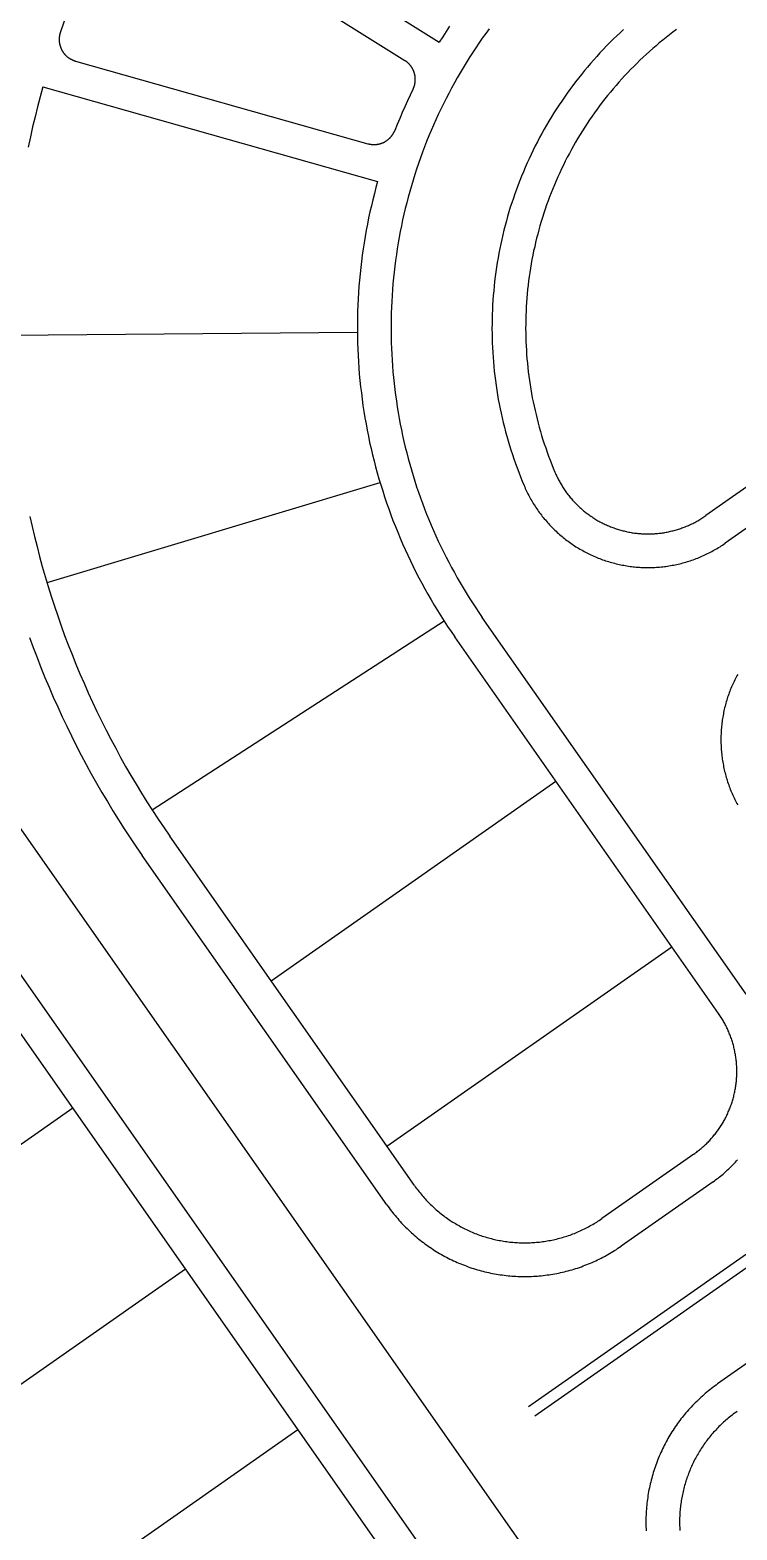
# Model space of a CAD drawing. Header units: metres. Extents: x 680594 to 684853, y 828874 to 830078.
# Drawn here: x 680827 to 680890, y 829444.3 to 829578 of the extents above; entities that cross this region are included whole.
import ezdxf

# ---------------------------------------------------------------- set-up
doc = ezdxf.new("R2010")
doc.units = ezdxf.units.M
doc.layers.add('PLOT_LINES', color=7, linetype='Continuous')

msp = doc.modelspace()

# ---------------------------------------------------------------- linework, layer by layer
at = {"layer": 'PLOT_LINES'}
for points in [[(681126.45, 829078), (680658.63, 829746.12)], [(680837.19, 829593.37), (680863.48, 829576.94)], [(680834.61, 829588.93), (680834.17, 829588.11), (680833.75, 829587.28), (680833.33, 829586.45), (680832.92, 829585.61), (680832.52, 829584.76), (680832.14, 829583.91), (680831.76, 829583.06), (680831.39, 829582.2), (680831.03, 829581.34), (680830.69, 829580.48), (680830.35, 829579.61), (680830.02, 829578.73), (680829.7, 829577.86)], [(680837.43, 829589.68), (680860.4, 829575.32)], [(680959.1, 829585.07), (680887.24, 829534.75)], [(680960.82, 829582.61), (680888.96, 829532.29)], [(680867.92, 829578.15), (680867.62, 829577.73), (680867.31, 829577.3), (680867.01, 829576.87), (680866.72, 829576.44), (680866.43, 829576), (680866.15, 829575.56), (680865.87, 829575.11), (680865.6, 829574.67), (680865.34, 829574.22), (680865.07, 829573.76), (680864.82, 829573.31), (680864.57, 829572.85), (680864.32, 829572.38), (680864.08, 829571.92), (680863.84, 829571.45), (680863.61, 829570.98), (680863.39, 829570.51), (680863.17, 829570.03), (680862.96, 829569.55), (680862.75, 829569.07), (680862.55, 829568.59), (680862.35, 829568.1), (680862.16, 829567.62), (680861.98, 829567.13), (680861.8, 829566.63), (680861.63, 829566.14), (680861.46, 829565.64), (680861.3, 829565.15), (680861.14, 829564.65), (680860.99, 829564.14), (680860.85, 829563.64), (680860.71, 829563.14), (680860.58, 829562.63), (680860.45, 829562.12), (680860.33, 829561.61), (680860.21, 829561.1), (680860.1, 829560.59), (680860, 829560.08), (680859.9, 829559.56), (680859.81, 829559.05), (680859.73, 829558.53), (680859.65, 829558.01), (680859.58, 829557.49), (680859.51, 829556.97), (680859.45, 829556.45), (680859.39, 829555.93), (680859.35, 829555.41), (680859.3, 829554.89), (680859.27, 829554.37), (680859.24, 829553.84), (680859.21, 829553.32), (680859.19, 829552.8), (680859.18, 829552.27), (680859.18, 829551.75), (680859.18, 829551.23), (680859.18, 829550.7), (680859.19, 829550.18), (680859.21, 829549.66), (680859.24, 829549.13), (680859.27, 829548.61), (680859.3, 829548.09), (680859.35, 829547.57), (680859.39, 829547.05), (680859.45, 829546.52), (680859.51, 829546), (680859.58, 829545.49), (680859.65, 829544.97), (680859.73, 829544.45), (680859.81, 829543.93), (680859.9, 829543.42), (680860, 829542.9), (680860.1, 829542.39), (680860.21, 829541.88), (680860.33, 829541.37), (680860.45, 829540.86), (680860.58, 829540.35), (680860.71, 829539.84), (680860.85, 829539.34), (680860.99, 829538.83), (680861.14, 829538.33), (680861.3, 829537.83), (680861.46, 829537.33), (680861.63, 829536.84), (680861.8, 829536.34), (680861.98, 829535.85), (680862.16, 829535.36), (680862.35, 829534.87), (680862.55, 829534.39), (680862.75, 829533.91), (680862.96, 829533.43), (680863.17, 829532.95), (680863.39, 829532.47), (680863.61, 829532), (680863.84, 829531.53), (680864.08, 829531.06), (680864.32, 829530.59), (680864.57, 829530.13), (680864.82, 829529.67), (680865.07, 829529.22), (680865.34, 829528.76), (680865.6, 829528.31), (680865.87, 829527.87), (680866.15, 829527.42), (680866.43, 829526.98), (680866.72, 829526.54), (680867.01, 829526.11), (680867.31, 829525.68)], [(680864.4, 829578.36), (680864.09, 829577.89), (680863.78, 829577.41), (680863.48, 829576.94)], [(680879.9, 829578.08), (680879.59, 829577.79), (680879.29, 829577.5), (680878.98, 829577.21), (680878.68, 829576.91), (680878.39, 829576.61), (680878.09, 829576.3), (680877.8, 829576), (680877.52, 829575.68), (680877.24, 829575.37), (680876.96, 829575.05), (680876.68, 829574.73), (680876.41, 829574.41), (680876.14, 829574.08), (680875.88, 829573.75), (680875.62, 829573.42), (680875.37, 829573.08), (680875.12, 829572.74), (680874.87, 829572.4), (680874.63, 829572.05), (680874.39, 829571.7), (680874.15, 829571.35), (680873.92, 829571), (680873.69, 829570.64), (680873.47, 829570.28), (680873.25, 829569.92), (680873.04, 829569.56), (680872.83, 829569.19), (680872.62, 829568.82), (680872.42, 829568.45), (680872.22, 829568.08), (680872.03, 829567.7), (680871.84, 829567.32), (680871.66, 829566.94), (680871.48, 829566.56), (680871.31, 829566.18), (680871.14, 829565.79), (680870.97, 829565.4), (680870.81, 829565.01), (680870.65, 829564.62), (680870.5, 829564.22), (680870.36, 829563.83), (680870.21, 829563.43), (680870.08, 829563.03), (680869.94, 829562.63), (680869.81, 829562.23), (680869.69, 829561.82), (680869.57, 829561.42), (680869.46, 829561.01), (680869.35, 829560.6), (680869.24, 829560.2), (680869.14, 829559.79), (680869.05, 829559.37), (680868.96, 829558.96), (680868.87, 829558.55), (680868.79, 829558.13), (680868.72, 829557.72), (680868.65, 829557.3), (680868.58, 829556.88), (680868.52, 829556.47), (680868.46, 829556.05), (680868.41, 829555.63), (680868.37, 829555.21), (680868.33, 829554.79), (680868.29, 829554.37), (680868.26, 829553.95), (680868.23, 829553.52), (680868.21, 829553.1), (680868.19, 829552.68), (680868.18, 829552.26), (680868.18, 829551.84), (680868.17, 829551.41), (680868.18, 829550.99), (680868.19, 829550.57), (680868.2, 829550.15), (680868.22, 829549.72), (680868.24, 829549.3), (680868.27, 829548.88), (680868.3, 829548.46), (680868.34, 829548.04), (680868.38, 829547.62), (680868.43, 829547.2), (680868.48, 829546.78), (680868.54, 829546.36), (680868.6, 829545.94), (680868.67, 829545.53), (680868.74, 829545.11), (680868.82, 829544.7), (680868.9, 829544.28), (680868.99, 829543.87), (680869.08, 829543.46), (680869.18, 829543.05), (680869.28, 829542.64), (680869.39, 829542.23), (680869.5, 829541.82), (680869.61, 829541.41), (680869.73, 829541.01), (680869.86, 829540.61), (680869.99, 829540.2), (680870.12, 829539.8), (680870.26, 829539.4), (680870.41, 829539.01), (680870.56, 829538.61), (680870.71, 829538.22), (680870.87, 829537.83), (680871.03, 829537.44)], [(680884.62, 829578.07), (680884.31, 829577.84), (680884, 829577.6), (680883.69, 829577.36), (680883.39, 829577.12), (680883.09, 829576.88), (680882.8, 829576.63), (680882.5, 829576.38), (680882.21, 829576.12), (680881.93, 829575.86), (680881.64, 829575.6), (680881.36, 829575.33), (680881.08, 829575.06), (680880.81, 829574.79), (680880.53, 829574.51), (680880.27, 829574.24), (680880, 829573.95), (680879.74, 829573.67), (680879.48, 829573.38), (680879.23, 829573.09), (680878.97, 829572.79), (680878.73, 829572.5), (680878.48, 829572.2), (680878.24, 829571.89), (680878, 829571.59), (680877.77, 829571.28), (680877.54, 829570.97), (680877.31, 829570.66), (680877.09, 829570.34), (680876.87, 829570.02), (680876.65, 829569.7), (680876.44, 829569.37), (680876.23, 829569.05), (680876.03, 829568.72), (680875.83, 829568.39), (680875.63, 829568.05), (680875.44, 829567.72), (680875.25, 829567.38), (680875.07, 829567.04), (680874.89, 829566.7), (680874.71, 829566.35), (680874.54, 829566), (680874.37, 829565.66), (680874.21, 829565.31), (680874.05, 829564.95), (680873.89, 829564.6), (680873.74, 829564.24), (680873.59, 829563.88), (680873.45, 829563.52), (680873.31, 829563.16), (680873.17, 829562.8), (680873.04, 829562.44), (680872.92, 829562.07), (680872.79, 829561.7), (680872.68, 829561.33), (680872.56, 829560.96), (680872.45, 829560.59), (680872.35, 829560.22), (680872.25, 829559.85), (680872.15, 829559.47), (680872.06, 829559.09), (680871.98, 829558.72), (680871.89, 829558.34), (680871.82, 829557.96), (680871.74, 829557.58), (680871.67, 829557.2), (680871.61, 829556.82), (680871.55, 829556.43), (680871.49, 829556.05), (680871.44, 829555.67), (680871.39, 829555.28), (680871.35, 829554.9), (680871.31, 829554.51), (680871.28, 829554.13), (680871.25, 829553.74), (680871.23, 829553.35), (680871.21, 829552.97), (680871.19, 829552.58), (680871.18, 829552.19), (680871.18, 829551.81), (680871.17, 829551.42), (680871.18, 829551.03), (680871.19, 829550.65), (680871.2, 829550.26), (680871.21, 829549.87), (680871.24, 829549.49), (680871.26, 829549.1), (680871.29, 829548.71), (680871.33, 829548.33), (680871.37, 829547.94), (680871.41, 829547.56), (680871.46, 829547.17), (680871.51, 829546.79), (680871.57, 829546.41), (680871.63, 829546.02), (680871.7, 829545.64), (680871.77, 829545.26), (680871.84, 829544.88), (680871.92, 829544.5), (680872.01, 829544.13), (680872.1, 829543.75), (680872.19, 829543.37), (680872.29, 829543), (680872.39, 829542.63), (680872.49, 829542.25), (680872.6, 829541.88), (680872.72, 829541.51), (680872.84, 829541.14), (680872.96, 829540.78), (680873.09, 829540.41), (680873.22, 829540.05), (680873.36, 829539.69), (680873.5, 829539.32), (680873.64, 829538.97), (680873.79, 829538.61)], [(680829.7, 829577.86), (680829.7, 829577.83), (680829.69, 829577.81), (680829.68, 829577.79), (680829.68, 829577.77), (680829.67, 829577.74), (680829.66, 829577.72), (680829.66, 829577.7), (680829.65, 829577.68), (680829.64, 829577.65), (680829.64, 829577.63), (680829.63, 829577.61), (680829.63, 829577.59), (680829.63, 829577.56), (680829.62, 829577.54), (680829.62, 829577.52), (680829.61, 829577.49), (680829.61, 829577.47), (680829.61, 829577.45), (680829.6, 829577.42), (680829.6, 829577.4), (680829.6, 829577.38), (680829.6, 829577.35), (680829.6, 829577.33), (680829.59, 829577.31), (680829.59, 829577.28), (680829.59, 829577.26), (680829.59, 829577.24), (680829.59, 829577.21), (680829.59, 829577.19), (680829.59, 829577.17), (680829.59, 829577.14), (680829.59, 829577.12), (680829.59, 829577.1), (680829.59, 829577.07), (680829.59, 829577.05), (680829.6, 829577.03), (680829.6, 829577), (680829.6, 829576.98), (680829.6, 829576.96), (680829.61, 829576.93), (680829.61, 829576.91), (680829.61, 829576.89), (680829.62, 829576.87), (680829.62, 829576.84), (680829.62, 829576.82), (680829.63, 829576.8), (680829.63, 829576.77), (680829.64, 829576.75), (680829.64, 829576.73), (680829.65, 829576.71), (680829.65, 829576.68), (680829.66, 829576.66), (680829.67, 829576.64), (680829.67, 829576.62), (680829.68, 829576.59), (680829.69, 829576.57), (680829.7, 829576.55), (680829.7, 829576.53), (680829.71, 829576.5), (680829.72, 829576.48), (680829.73, 829576.46), (680829.74, 829576.44), (680829.74, 829576.42), (680829.75, 829576.4), (680829.76, 829576.37), (680829.77, 829576.35), (680829.78, 829576.33), (680829.79, 829576.31), (680829.8, 829576.29), (680829.81, 829576.27), (680829.82, 829576.25), (680829.84, 829576.23), (680829.85, 829576.21), (680829.86, 829576.19), (680829.87, 829576.17), (680829.88, 829576.15), (680829.89, 829576.13), (680829.91, 829576.11), (680829.92, 829576.09), (680829.93, 829576.07), (680829.95, 829576.05), (680829.96, 829576.03), (680829.97, 829576.01), (680829.99, 829575.99), (680830, 829575.97), (680830.02, 829575.95), (680830.03, 829575.94), (680830.04, 829575.92), (680830.06, 829575.9), (680830.07, 829575.88), (680830.09, 829575.87), (680830.11, 829575.85), (680830.12, 829575.83), (680830.14, 829575.81), (680830.15, 829575.8), (680830.17, 829575.78), (680830.19, 829575.76), (680830.2, 829575.75), (680830.22, 829575.73), (680830.24, 829575.72), (680830.25, 829575.7), (680830.27, 829575.68), (680830.29, 829575.67), (680830.31, 829575.65), (680830.33, 829575.64), (680830.34, 829575.62), (680830.36, 829575.61), (680830.38, 829575.6), (680830.4, 829575.58), (680830.42, 829575.57), (680830.44, 829575.55), (680830.46, 829575.54), (680830.48, 829575.53), (680830.5, 829575.51), (680830.52, 829575.5), (680830.53, 829575.49), (680830.55, 829575.48), (680830.57, 829575.47), (680830.59, 829575.45), (680830.62, 829575.44), (680830.64, 829575.43), (680830.66, 829575.42), (680830.68, 829575.41), (680830.7, 829575.4), (680830.72, 829575.39), (680830.74, 829575.38), (680830.76, 829575.37), (680830.78, 829575.36), (680830.8, 829575.35), (680830.83, 829575.34), (680830.85, 829575.33), (680830.87, 829575.32), (680830.89, 829575.31), (680830.91, 829575.31), (680830.93, 829575.3), (680830.96, 829575.29), (680830.98, 829575.28), (680831, 829575.28), (680831.02, 829575.27), (680831.05, 829575.26)], [(680861.13, 829572.74), (680861.14, 829572.76), (680861.15, 829572.78), (680861.16, 829572.8), (680861.17, 829572.82), (680861.18, 829572.84), (680861.19, 829572.87), (680861.2, 829572.89), (680861.21, 829572.91), (680861.22, 829572.93), (680861.23, 829572.95), (680861.23, 829572.98), (680861.24, 829573), (680861.25, 829573.02), (680861.25, 829573.04), (680861.26, 829573.06), (680861.27, 829573.09), (680861.27, 829573.11), (680861.28, 829573.13), (680861.29, 829573.15), (680861.29, 829573.18), (680861.3, 829573.2), (680861.3, 829573.22), (680861.31, 829573.25), (680861.31, 829573.27), (680861.31, 829573.29), (680861.32, 829573.31), (680861.32, 829573.34), (680861.32, 829573.36), (680861.33, 829573.38), (680861.33, 829573.41), (680861.33, 829573.43), (680861.33, 829573.45), (680861.34, 829573.48), (680861.34, 829573.5), (680861.34, 829573.52), (680861.34, 829573.55), (680861.34, 829573.57), (680861.34, 829573.59), (680861.34, 829573.62), (680861.34, 829573.64), (680861.34, 829573.66), (680861.34, 829573.69), (680861.34, 829573.71), (680861.34, 829573.73), (680861.34, 829573.76), (680861.33, 829573.78), (680861.33, 829573.8), (680861.33, 829573.83), (680861.33, 829573.85), (680861.33, 829573.87), (680861.32, 829573.9), (680861.32, 829573.92), (680861.32, 829573.94), (680861.31, 829573.97), (680861.31, 829573.99), (680861.3, 829574.01), (680861.3, 829574.03), (680861.29, 829574.06), (680861.29, 829574.08), (680861.28, 829574.1), (680861.28, 829574.13), (680861.27, 829574.15), (680861.26, 829574.17), (680861.26, 829574.19), (680861.25, 829574.21), (680861.24, 829574.24), (680861.24, 829574.26), (680861.23, 829574.28), (680861.22, 829574.3), (680861.21, 829574.33), (680861.21, 829574.35), (680861.2, 829574.37), (680861.19, 829574.39), (680861.18, 829574.41), (680861.17, 829574.43), (680861.16, 829574.45), (680861.15, 829574.48), (680861.14, 829574.5), (680861.13, 829574.52), (680861.12, 829574.54), (680861.11, 829574.56), (680861.1, 829574.58), (680861.09, 829574.6), (680861.07, 829574.62), (680861.06, 829574.64), (680861.05, 829574.66), (680861.04, 829574.68), (680861.03, 829574.7), (680861.01, 829574.72), (680861, 829574.74), (680860.99, 829574.76), (680860.97, 829574.78), (680860.96, 829574.8), (680860.95, 829574.82), (680860.93, 829574.83), (680860.92, 829574.85), (680860.9, 829574.87), (680860.89, 829574.89), (680860.87, 829574.91), (680860.86, 829574.93), (680860.84, 829574.94), (680860.83, 829574.96), (680860.81, 829574.98), (680860.8, 829574.99), (680860.78, 829575.01), (680860.76, 829575.03), (680860.75, 829575.04), (680860.73, 829575.06), (680860.71, 829575.08), (680860.7, 829575.09), (680860.68, 829575.11), (680860.66, 829575.12), (680860.65, 829575.14), (680860.63, 829575.16), (680860.61, 829575.17), (680860.59, 829575.18), (680860.57, 829575.2), (680860.55, 829575.21), (680860.54, 829575.23), (680860.52, 829575.24), (680860.5, 829575.25), (680860.48, 829575.27), (680860.46, 829575.28), (680860.44, 829575.29), (680860.42, 829575.31), (680860.4, 829575.32)], [(680831.05, 829575.26), (680857.11, 829567.9)], [(680828.15, 829572.96), (680827.9, 829572.08), (680827.67, 829571.19), (680827.45, 829570.29), (680827.23, 829569.4), (680827.03, 829568.5), (680826.83, 829567.6)], [(680828.15, 829572.96), (680857.98, 829564.54)], [(680861.13, 829572.74), (680860.89, 829572.23), (680860.64, 829571.71), (680860.4, 829571.19), (680860.17, 829570.67), (680859.95, 829570.15), (680859.73, 829569.62), (680859.52, 829569.09)], [(681039.38, 829572.92), (680871.42, 829455.31)], [(681039.96, 829572.1), (680871.99, 829454.49)], [(680857.11, 829567.9), (680857.14, 829567.89), (680857.16, 829567.89), (680857.18, 829567.88), (680857.2, 829567.88), (680857.23, 829567.87), (680857.25, 829567.87), (680857.27, 829567.86), (680857.3, 829567.86), (680857.32, 829567.85), (680857.34, 829567.85), (680857.37, 829567.85), (680857.39, 829567.84), (680857.41, 829567.84), (680857.43, 829567.84), (680857.46, 829567.83), (680857.48, 829567.83), (680857.5, 829567.83), (680857.53, 829567.83), (680857.55, 829567.83), (680857.57, 829567.83), (680857.6, 829567.83), (680857.62, 829567.82), (680857.64, 829567.82), (680857.67, 829567.82), (680857.69, 829567.82), (680857.71, 829567.83), (680857.74, 829567.83), (680857.76, 829567.83), (680857.78, 829567.83), (680857.81, 829567.83), (680857.83, 829567.83), (680857.85, 829567.83), (680857.88, 829567.84), (680857.9, 829567.84), (680857.92, 829567.84), (680857.95, 829567.85), (680857.97, 829567.85), (680857.99, 829567.85), (680858.02, 829567.86), (680858.04, 829567.86), (680858.06, 829567.87), (680858.08, 829567.87), (680858.11, 829567.88), (680858.13, 829567.88), (680858.15, 829567.89), (680858.18, 829567.89), (680858.2, 829567.9), (680858.22, 829567.91), (680858.24, 829567.91), (680858.26, 829567.92), (680858.29, 829567.93), (680858.31, 829567.93), (680858.33, 829567.94), (680858.35, 829567.95), (680858.37, 829567.96), (680858.4, 829567.97), (680858.42, 829567.97), (680858.44, 829567.98), (680858.46, 829567.99), (680858.48, 829568), (680858.5, 829568.01), (680858.52, 829568.02), (680858.55, 829568.03), (680858.57, 829568.04), (680858.59, 829568.05), (680858.61, 829568.06), (680858.63, 829568.08), (680858.65, 829568.09), (680858.67, 829568.1), (680858.69, 829568.11), (680858.71, 829568.12), (680858.73, 829568.14), (680858.75, 829568.15), (680858.77, 829568.16), (680858.79, 829568.17), (680858.81, 829568.19), (680858.83, 829568.2), (680858.84, 829568.21), (680858.86, 829568.23), (680858.88, 829568.24), (680858.9, 829568.26), (680858.92, 829568.27), (680858.94, 829568.29), (680858.95, 829568.3), (680858.97, 829568.32), (680858.99, 829568.33), (680859.01, 829568.35), (680859.02, 829568.36), (680859.04, 829568.38), (680859.06, 829568.4), (680859.07, 829568.41), (680859.09, 829568.43), (680859.11, 829568.45), (680859.12, 829568.46), (680859.14, 829568.48), (680859.15, 829568.5), (680859.17, 829568.52), (680859.18, 829568.53), (680859.2, 829568.55), (680859.21, 829568.57), (680859.23, 829568.59), (680859.24, 829568.61), (680859.26, 829568.62), (680859.27, 829568.64), (680859.29, 829568.66), (680859.3, 829568.68), (680859.31, 829568.7), (680859.32, 829568.72), (680859.34, 829568.74), (680859.35, 829568.76), (680859.36, 829568.78), (680859.37, 829568.8), (680859.39, 829568.82), (680859.4, 829568.84), (680859.41, 829568.86), (680859.42, 829568.88), (680859.43, 829568.9), (680859.44, 829568.92), (680859.45, 829568.94), (680859.46, 829568.96), (680859.47, 829568.98), (680859.48, 829569.01), (680859.49, 829569.03), (680859.5, 829569.05), (680859.51, 829569.07), (680859.52, 829569.09)], [(680857.98, 829564.54), (680857.83, 829564), (680857.69, 829563.46), (680857.55, 829562.91), (680857.42, 829562.37), (680857.3, 829561.82), (680857.18, 829561.28), (680857.07, 829560.73), (680856.97, 829560.18), (680856.87, 829559.63), (680856.78, 829559.07), (680856.69, 829558.52), (680856.61, 829557.97), (680856.54, 829557.41), (680856.48, 829556.86), (680856.42, 829556.3), (680856.36, 829555.74), (680856.32, 829555.19), (680856.28, 829554.63), (680856.24, 829554.07), (680856.22, 829553.51), (680856.2, 829552.95), (680856.18, 829552.39), (680856.18, 829551.83), (680856.18, 829551.27), (680856.18, 829550.71), (680856.19, 829550.15), (680856.21, 829549.59), (680856.24, 829549.03), (680856.27, 829548.47), (680856.31, 829547.92), (680856.35, 829547.36), (680856.4, 829546.8), (680856.46, 829546.24), (680856.53, 829545.69), (680856.6, 829545.13), (680856.67, 829544.58), (680856.76, 829544.03), (680856.85, 829543.47), (680856.95, 829542.92), (680857.05, 829542.37), (680857.16, 829541.82), (680857.27, 829541.28), (680857.4, 829540.73), (680857.52, 829540.18), (680857.66, 829539.64), (680857.8, 829539.1), (680857.95, 829538.56), (680858.1, 829538.02), (680858.26, 829537.49), (680858.43, 829536.95), (680858.6, 829536.42), (680858.78, 829535.89), (680858.97, 829535.36), (680859.16, 829534.83), (680859.35, 829534.31), (680859.56, 829533.79), (680859.77, 829533.27), (680859.98, 829532.75), (680860.2, 829532.24), (680860.43, 829531.73), (680860.66, 829531.22), (680860.9, 829530.71), (680861.15, 829530.21), (680861.4, 829529.71), (680861.66, 829529.21), (680861.92, 829528.72), (680862.19, 829528.23), (680862.46, 829527.74), (680862.74, 829527.25), (680863.03, 829526.77), (680863.32, 829526.3), (680863.61, 829525.82), (680863.92, 829525.35), (680864.22, 829524.88), (680864.54, 829524.42), (680864.86, 829523.96)], [(681107.98, 829091.31), (680786.29, 829550.74)], [(680825.18, 829550.84), (680856.18, 829551.1)], [(680891.03, 829395.92), (680783.83, 829549.01)], [(680873.79, 829538.61), (680873.83, 829538.51), (680873.88, 829538.42), (680873.92, 829538.32), (680873.96, 829538.23), (680874.01, 829538.13), (680874.06, 829538.04), (680874.11, 829537.95), (680874.15, 829537.85), (680874.21, 829537.76), (680874.26, 829537.67), (680874.31, 829537.58), (680874.36, 829537.49), (680874.42, 829537.4), (680874.47, 829537.31), (680874.53, 829537.22), (680874.59, 829537.13), (680874.64, 829537.05), (680874.7, 829536.96), (680874.76, 829536.88), (680874.83, 829536.79), (680874.89, 829536.71), (680874.95, 829536.62), (680875.02, 829536.54), (680875.08, 829536.46), (680875.15, 829536.38), (680875.22, 829536.3), (680875.28, 829536.22), (680875.35, 829536.14), (680875.42, 829536.06), (680875.49, 829535.99), (680875.57, 829535.91), (680875.64, 829535.83), (680875.71, 829535.76), (680875.79, 829535.69), (680875.86, 829535.61), (680875.94, 829535.54), (680876.02, 829535.47), (680876.09, 829535.4), (680876.17, 829535.33), (680876.25, 829535.26), (680876.33, 829535.19), (680876.41, 829535.13), (680876.49, 829535.06), (680876.58, 829535), (680876.66, 829534.93), (680876.74, 829534.87), (680876.83, 829534.81), (680876.91, 829534.75), (680877, 829534.69), (680877.09, 829534.63), (680877.17, 829534.57), (680877.26, 829534.52), (680877.35, 829534.46), (680877.44, 829534.41), (680877.53, 829534.35), (680877.62, 829534.3), (680877.71, 829534.25), (680877.8, 829534.2), (680877.9, 829534.15), (680877.99, 829534.1), (680878.08, 829534.06), (680878.18, 829534.01), (680878.27, 829533.97), (680878.37, 829533.92), (680878.46, 829533.88), (680878.56, 829533.84), (680878.66, 829533.8), (680878.75, 829533.76), (680878.85, 829533.72), (680878.95, 829533.68), (680879.05, 829533.65), (680879.15, 829533.61), (680879.25, 829533.58), (680879.35, 829533.55), (680879.45, 829533.51), (680879.55, 829533.48), (680879.65, 829533.46), (680879.75, 829533.43), (680879.85, 829533.4), (680879.95, 829533.38), (680880.05, 829533.35), (680880.15, 829533.33), (680880.26, 829533.31), (680880.36, 829533.29), (680880.46, 829533.27), (680880.57, 829533.25), (680880.67, 829533.23), (680880.77, 829533.22), (680880.88, 829533.2), (680880.98, 829533.19), (680881.08, 829533.18), (680881.19, 829533.17), (680881.29, 829533.16), (680881.4, 829533.15), (680881.5, 829533.14), (680881.61, 829533.13), (680881.71, 829533.13), (680881.82, 829533.12), (680881.92, 829533.12), (680882.02, 829533.12), (680882.13, 829533.12), (680882.23, 829533.12), (680882.34, 829533.12), (680882.44, 829533.13), (680882.55, 829533.13), (680882.65, 829533.14), (680882.76, 829533.15), (680882.86, 829533.16), (680882.97, 829533.16), (680883.07, 829533.18), (680883.17, 829533.19), (680883.28, 829533.2), (680883.38, 829533.22), (680883.49, 829533.23), (680883.59, 829533.25), (680883.69, 829533.27), (680883.79, 829533.29), (680883.9, 829533.31), (680884, 829533.33), (680884.1, 829533.35), (680884.2, 829533.38), (680884.31, 829533.4), (680884.41, 829533.43), (680884.51, 829533.46), (680884.61, 829533.48), (680884.71, 829533.51), (680884.81, 829533.55), (680884.91, 829533.58), (680885.01, 829533.61), (680885.11, 829533.65), (680885.21, 829533.68), (680885.3, 829533.72), (680885.4, 829533.76), (680885.5, 829533.8), (680885.59, 829533.84), (680885.69, 829533.88), (680885.79, 829533.92), (680885.88, 829533.96), (680885.98, 829534.01), (680886.07, 829534.05), (680886.16, 829534.1), (680886.26, 829534.15), (680886.35, 829534.2), (680886.44, 829534.25), (680886.53, 829534.3), (680886.62, 829534.35), (680886.71, 829534.41), (680886.8, 829534.46), (680886.89, 829534.52), (680886.98, 829534.57), (680887.07, 829534.63), (680887.15, 829534.69), (680887.24, 829534.75)], [(680828.51, 829528.78), (680858.2, 829537.69)], [(680871.03, 829537.44), (680871.09, 829537.31), (680871.14, 829537.18), (680871.2, 829537.05), (680871.26, 829536.93), (680871.32, 829536.8), (680871.38, 829536.68), (680871.45, 829536.55), (680871.51, 829536.43), (680871.58, 829536.31), (680871.65, 829536.19), (680871.72, 829536.06), (680871.79, 829535.94), (680871.86, 829535.83), (680871.94, 829535.71), (680872.01, 829535.59), (680872.09, 829535.47), (680872.17, 829535.36), (680872.25, 829535.24), (680872.33, 829535.13), (680872.41, 829535.01), (680872.49, 829534.9), (680872.58, 829534.79), (680872.66, 829534.68), (680872.75, 829534.57), (680872.84, 829534.46), (680872.93, 829534.36), (680873.02, 829534.25), (680873.11, 829534.15), (680873.2, 829534.04), (680873.3, 829533.94), (680873.4, 829533.84), (680873.49, 829533.74), (680873.59, 829533.64), (680873.69, 829533.54), (680873.79, 829533.44), (680873.89, 829533.35), (680873.99, 829533.25), (680874.1, 829533.16), (680874.2, 829533.07), (680874.31, 829532.98), (680874.42, 829532.89), (680874.52, 829532.8), (680874.63, 829532.71), (680874.74, 829532.62), (680874.85, 829532.54), (680874.97, 829532.46), (680875.08, 829532.37), (680875.19, 829532.29), (680875.31, 829532.21), (680875.42, 829532.14), (680875.54, 829532.06), (680875.66, 829531.98), (680875.78, 829531.91), (680875.9, 829531.84), (680876.02, 829531.77), (680876.14, 829531.7), (680876.26, 829531.63), (680876.38, 829531.56), (680876.5, 829531.49), (680876.63, 829531.43), (680876.75, 829531.37), (680876.88, 829531.31), (680877, 829531.25), (680877.13, 829531.19), (680877.26, 829531.13), (680877.39, 829531.08), (680877.52, 829531.02), (680877.65, 829530.97), (680877.78, 829530.92), (680877.91, 829530.87), (680878.04, 829530.82), (680878.17, 829530.78), (680878.3, 829530.73), (680878.43, 829530.69), (680878.57, 829530.65), (680878.7, 829530.61), (680878.84, 829530.57), (680878.97, 829530.53), (680879.11, 829530.5), (680879.24, 829530.46), (680879.38, 829530.43), (680879.51, 829530.4), (680879.65, 829530.37), (680879.79, 829530.34), (680879.92, 829530.32), (680880.06, 829530.29), (680880.2, 829530.27), (680880.34, 829530.25), (680880.48, 829530.23), (680880.61, 829530.21), (680880.75, 829530.19), (680880.89, 829530.18), (680881.03, 829530.17), (680881.17, 829530.16), (680881.31, 829530.15), (680881.45, 829530.14), (680881.59, 829530.13), (680881.73, 829530.13), (680881.87, 829530.12), (680882.01, 829530.12), (680882.15, 829530.12), (680882.29, 829530.12), (680882.43, 829530.13), (680882.57, 829530.13), (680882.7, 829530.14), (680882.84, 829530.15), (680882.98, 829530.16), (680883.12, 829530.17), (680883.26, 829530.18), (680883.4, 829530.19), (680883.54, 829530.21), (680883.68, 829530.23), (680883.82, 829530.25), (680883.95, 829530.27), (680884.09, 829530.29), (680884.23, 829530.32), (680884.37, 829530.34), (680884.5, 829530.37), (680884.64, 829530.4), (680884.78, 829530.43), (680884.91, 829530.46), (680885.05, 829530.49), (680885.18, 829530.53), (680885.32, 829530.57), (680885.45, 829530.61), (680885.59, 829530.65), (680885.72, 829530.69), (680885.85, 829530.73), (680885.98, 829530.77), (680886.12, 829530.82), (680886.25, 829530.87), (680886.38, 829530.92), (680886.51, 829530.97), (680886.64, 829531.02), (680886.77, 829531.07), (680886.89, 829531.13), (680887.02, 829531.19), (680887.15, 829531.25), (680887.28, 829531.3), (680887.4, 829531.37), (680887.53, 829531.43), (680887.65, 829531.49), (680887.77, 829531.56), (680887.9, 829531.63), (680888.02, 829531.69), (680888.14, 829531.76), (680888.26, 829531.83), (680888.38, 829531.91), (680888.5, 829531.98), (680888.61, 829532.06), (680888.73, 829532.13), (680888.85, 829532.21), (680888.96, 829532.29)], [(680826.98, 829534.68), (680827.19, 829533.78), (680827.4, 829532.88), (680827.62, 829531.99), (680827.85, 829531.1), (680828.09, 829530.21), (680828.35, 829529.32), (680828.61, 829528.44), (680828.89, 829527.56), (680829.17, 829526.69), (680829.46, 829525.81), (680829.77, 829524.94), (680830.08, 829524.08), (680830.41, 829523.22), (680830.74, 829522.36), (680831.09, 829521.5), (680831.44, 829520.65), (680831.81, 829519.81), (680832.18, 829518.97), (680832.56, 829518.13), (680832.96, 829517.3), (680833.36, 829516.47), (680833.77, 829515.64), (680834.2, 829514.83), (680834.63, 829514.01), (680835.07, 829513.2), (680835.52, 829512.4), (680835.98, 829511.6), (680836.45, 829510.81), (680836.93, 829510.02), (680837.42, 829509.24), (680837.92, 829508.47), (680838.42, 829507.7), (680838.94, 829506.93), (680839.46, 829506.18)], [(680837.88, 829508.52), (680863.9, 829525.38)], [(680890.83, 829492.09), (680867.31, 829525.68)], [(680826.96, 829523.89), (680827.28, 829523), (680827.62, 829522.1), (680827.97, 829521.21), (680828.33, 829520.33), (680828.69, 829519.45), (680829.07, 829518.57), (680829.46, 829517.7), (680829.86, 829516.83), (680830.27, 829515.97), (680830.68, 829515.11), (680831.11, 829514.26), (680831.55, 829513.41), (680832, 829512.57), (680832.46, 829511.73), (680832.92, 829510.9), (680833.4, 829510.08), (680833.89, 829509.26), (680834.38, 829508.44), (680834.89, 829507.63), (680835.4, 829506.83), (680835.93, 829506.03), (680836.46, 829505.24), (680837, 829504.46)], [(680888.37, 829490.37), (680864.86, 829523.96)], [(680890.08, 829520.6), (680890.01, 829520.48), (680889.95, 829520.36), (680889.88, 829520.23), (680889.82, 829520.11), (680889.76, 829519.98), (680889.7, 829519.86), (680889.64, 829519.73), (680889.58, 829519.6), (680889.53, 829519.48), (680889.48, 829519.35), (680889.42, 829519.22), (680889.37, 829519.09), (680889.32, 829518.96), (680889.28, 829518.83), (680889.23, 829518.69), (680889.18, 829518.56), (680889.14, 829518.43), (680889.1, 829518.3), (680889.06, 829518.16), (680889.02, 829518.03), (680888.98, 829517.89), (680888.95, 829517.76), (680888.91, 829517.62), (680888.88, 829517.49), (680888.85, 829517.35), (680888.82, 829517.21), (680888.8, 829517.08), (680888.77, 829516.94), (680888.75, 829516.8), (680888.72, 829516.66), (680888.7, 829516.53), (680888.68, 829516.39), (680888.66, 829516.25), (680888.65, 829516.11), (680888.63, 829515.97), (680888.62, 829515.83), (680888.61, 829515.69), (680888.6, 829515.55), (680888.59, 829515.41), (680888.59, 829515.28), (680888.58, 829515.14), (680888.58, 829515), (680888.58, 829514.86), (680888.58, 829514.72), (680888.58, 829514.58), (680888.58, 829514.44), (680888.59, 829514.3), (680888.59, 829514.16), (680888.6, 829514.02), (680888.61, 829513.88), (680888.62, 829513.74), (680888.63, 829513.6), (680888.65, 829513.46), (680888.66, 829513.32), (680888.68, 829513.19), (680888.7, 829513.05), (680888.72, 829512.91), (680888.75, 829512.77), (680888.77, 829512.63), (680888.8, 829512.5), (680888.82, 829512.36), (680888.85, 829512.22), (680888.88, 829512.09), (680888.91, 829511.95), (680888.95, 829511.82), (680888.98, 829511.68), (680889.02, 829511.55), (680889.06, 829511.41), (680889.1, 829511.28), (680889.14, 829511.15), (680889.18, 829511.01), (680889.23, 829510.88), (680889.28, 829510.75), (680889.32, 829510.62), (680889.37, 829510.49), (680889.42, 829510.36), (680889.48, 829510.23), (680889.53, 829510.1), (680889.58, 829509.97), (680889.64, 829509.84), (680889.7, 829509.72), (680889.76, 829509.59), (680889.82, 829509.46), (680889.88, 829509.34), (680889.95, 829509.22), (680890.01, 829509.09), (680890.08, 829508.97)], [(680848.48, 829493.29), (680873.88, 829511.07)], [(680861.26, 829475.05), (680839.46, 829506.18)], [(680858.8, 829473.33), (680837, 829504.46)], [(680858.81, 829478.55), (680884.2, 829496.33)], [(680886.16, 829477.84), (680886.25, 829477.9), (680886.33, 829477.96), (680886.42, 829478.02), (680886.5, 829478.09), (680886.58, 829478.15), (680886.66, 829478.22), (680886.74, 829478.28), (680886.82, 829478.35), (680886.9, 829478.42), (680886.98, 829478.49), (680887.06, 829478.56), (680887.14, 829478.63), (680887.21, 829478.7), (680887.29, 829478.77), (680887.36, 829478.85), (680887.44, 829478.92), (680887.51, 829479), (680887.58, 829479.07), (680887.65, 829479.15), (680887.72, 829479.23), (680887.79, 829479.31), (680887.86, 829479.38), (680887.93, 829479.47), (680887.99, 829479.55), (680888.06, 829479.63), (680888.12, 829479.71), (680888.19, 829479.79), (680888.25, 829479.88), (680888.31, 829479.96), (680888.37, 829480.05), (680888.43, 829480.13), (680888.49, 829480.22), (680888.55, 829480.31), (680888.6, 829480.4), (680888.66, 829480.49), (680888.71, 829480.57), (680888.77, 829480.66), (680888.82, 829480.76), (680888.87, 829480.85), (680888.92, 829480.94), (680888.97, 829481.03), (680889.02, 829481.12), (680889.07, 829481.22), (680889.11, 829481.31), (680889.16, 829481.41), (680889.2, 829481.5), (680889.24, 829481.6), (680889.28, 829481.69), (680889.32, 829481.79), (680889.36, 829481.89), (680889.4, 829481.98), (680889.44, 829482.08), (680889.47, 829482.18), (680889.51, 829482.28), (680889.54, 829482.38), (680889.58, 829482.48), (680889.61, 829482.58), (680889.64, 829482.68), (680889.67, 829482.78), (680889.69, 829482.88), (680889.72, 829482.98), (680889.74, 829483.08), (680889.77, 829483.19), (680889.79, 829483.29), (680889.81, 829483.39), (680889.83, 829483.49), (680889.85, 829483.6), (680889.87, 829483.7), (680889.89, 829483.8), (680889.9, 829483.91), (680889.92, 829484.01), (680889.93, 829484.11), (680889.94, 829484.22), (680889.96, 829484.32), (680889.97, 829484.43), (680889.97, 829484.53), (680889.98, 829484.63), (680889.99, 829484.74), (680889.99, 829484.84), (680890, 829484.95), (680890, 829485.05), (680890, 829485.16), (680890, 829485.26), (680890, 829485.37), (680890, 829485.47), (680889.99, 829485.58), (680889.99, 829485.68), (680889.98, 829485.79), (680889.97, 829485.89), (680889.97, 829485.99), (680889.96, 829486.1), (680889.94, 829486.2), (680889.93, 829486.31), (680889.92, 829486.41), (680889.9, 829486.51), (680889.89, 829486.62), (680889.87, 829486.72), (680889.85, 829486.82), (680889.83, 829486.93), (680889.81, 829487.03), (680889.79, 829487.13), (680889.77, 829487.23), (680889.74, 829487.34), (680889.72, 829487.44), (680889.69, 829487.54), (680889.67, 829487.64), (680889.64, 829487.74), (680889.61, 829487.84), (680889.58, 829487.94), (680889.54, 829488.04), (680889.51, 829488.14), (680889.47, 829488.24), (680889.44, 829488.34), (680889.4, 829488.44), (680889.36, 829488.53), (680889.32, 829488.63), (680889.28, 829488.73), (680889.24, 829488.82), (680889.2, 829488.92), (680889.16, 829489.01), (680889.11, 829489.11), (680889.07, 829489.2), (680889.02, 829489.3), (680888.97, 829489.39), (680888.92, 829489.48), (680888.87, 829489.57), (680888.82, 829489.66), (680888.77, 829489.76), (680888.71, 829489.85), (680888.66, 829489.93), (680888.6, 829490.02), (680888.55, 829490.11), (680888.49, 829490.2), (680888.43, 829490.29), (680888.37, 829490.37)], [(680830.81, 829481.93), (680808.69, 829466.44)], [(680886.16, 829477.84), (680877.97, 829472.1)], [(680887.88, 829475.38), (680888, 829475.46), (680888.11, 829475.54), (680888.22, 829475.63), (680888.33, 829475.71), (680888.44, 829475.8), (680888.55, 829475.88), (680888.66, 829475.97), (680888.77, 829476.06), (680888.87, 829476.15), (680888.98, 829476.25), (680889.08, 829476.34), (680889.18, 829476.43), (680889.29, 829476.53), (680889.39, 829476.63), (680889.48, 829476.72), (680889.58, 829476.82), (680889.68, 829476.92), (680889.78, 829477.03), (680889.87, 829477.13), (680889.96, 829477.23), (680890.06, 829477.34)], [(680861.26, 829475.05), (680861.34, 829474.93), (680861.42, 829474.82), (680861.5, 829474.71), (680861.59, 829474.6), (680861.67, 829474.49), (680861.76, 829474.38), (680861.85, 829474.27), (680861.94, 829474.16), (680862.03, 829474.06), (680862.12, 829473.95), (680862.22, 829473.85), (680862.31, 829473.75), (680862.41, 829473.65), (680862.5, 829473.55), (680862.6, 829473.45), (680862.7, 829473.35), (680862.8, 829473.25), (680862.9, 829473.16), (680863.01, 829473.06), (680863.11, 829472.97), (680863.21, 829472.88), (680863.32, 829472.78), (680863.43, 829472.69), (680863.54, 829472.61), (680863.64, 829472.52), (680863.75, 829472.43), (680863.87, 829472.35), (680863.98, 829472.26), (680864.09, 829472.18), (680864.2, 829472.1), (680864.32, 829472.02), (680864.44, 829471.94), (680864.55, 829471.87), (680864.67, 829471.79), (680864.79, 829471.72), (680864.91, 829471.65), (680865.03, 829471.57), (680865.15, 829471.5), (680865.27, 829471.44), (680865.39, 829471.37), (680865.52, 829471.3), (680865.64, 829471.24), (680865.76, 829471.18), (680865.89, 829471.12), (680866.02, 829471.06), (680866.14, 829471), (680866.27, 829470.94), (680866.4, 829470.89), (680866.53, 829470.83), (680866.66, 829470.78), (680866.79, 829470.73), (680866.92, 829470.68), (680867.05, 829470.63), (680867.18, 829470.59), (680867.31, 829470.54), (680867.45, 829470.5), (680867.58, 829470.46), (680867.71, 829470.42), (680867.85, 829470.38), (680867.98, 829470.34), (680868.12, 829470.31), (680868.25, 829470.27), (680868.39, 829470.24), (680868.52, 829470.21), (680868.66, 829470.18), (680868.8, 829470.15), (680868.93, 829470.13), (680869.07, 829470.1), (680869.21, 829470.08), (680869.35, 829470.06), (680869.49, 829470.04), (680869.62, 829470.02), (680869.76, 829470), (680869.9, 829469.99), (680870.04, 829469.98), (680870.18, 829469.97), (680870.32, 829469.96), (680870.46, 829469.95), (680870.6, 829469.94), (680870.74, 829469.94), (680870.88, 829469.93), (680871.02, 829469.93), (680871.16, 829469.93), (680871.3, 829469.93), (680871.44, 829469.94), (680871.58, 829469.94), (680871.72, 829469.95), (680871.85, 829469.96), (680871.99, 829469.97), (680872.13, 829469.98), (680872.27, 829469.99), (680872.41, 829470), (680872.55, 829470.02), (680872.69, 829470.04), (680872.83, 829470.06), (680872.96, 829470.08), (680873.1, 829470.1), (680873.24, 829470.13), (680873.38, 829470.15), (680873.51, 829470.18), (680873.65, 829470.21), (680873.79, 829470.24), (680873.92, 829470.27), (680874.06, 829470.31), (680874.19, 829470.34), (680874.33, 829470.38), (680874.46, 829470.42), (680874.6, 829470.46), (680874.73, 829470.5), (680874.86, 829470.54), (680874.99, 829470.59), (680875.13, 829470.63), (680875.26, 829470.68), (680875.39, 829470.73), (680875.52, 829470.78), (680875.65, 829470.83), (680875.78, 829470.89), (680875.9, 829470.94), (680876.03, 829471), (680876.16, 829471.06), (680876.28, 829471.12), (680876.41, 829471.18), (680876.54, 829471.24), (680876.66, 829471.3), (680876.78, 829471.37), (680876.91, 829471.44), (680877.03, 829471.5), (680877.15, 829471.57), (680877.27, 829471.65), (680877.39, 829471.72), (680877.51, 829471.79), (680877.62, 829471.87), (680877.74, 829471.94), (680877.86, 829472.02), (680877.97, 829472.1)], [(680887.88, 829475.38), (680879.69, 829469.64)], [(680858.8, 829473.33), (680858.9, 829473.19), (680859, 829473.04), (680859.11, 829472.9), (680859.21, 829472.77), (680859.32, 829472.63), (680859.43, 829472.49), (680859.54, 829472.36), (680859.65, 829472.22), (680859.77, 829472.09), (680859.88, 829471.96), (680860, 829471.83), (680860.12, 829471.7), (680860.24, 829471.57), (680860.36, 829471.45), (680860.48, 829471.33), (680860.6, 829471.2), (680860.73, 829471.08), (680860.86, 829470.96), (680860.99, 829470.84), (680861.12, 829470.73), (680861.25, 829470.61), (680861.38, 829470.5), (680861.51, 829470.39), (680861.65, 829470.27), (680861.78, 829470.17), (680861.92, 829470.06), (680862.06, 829469.95), (680862.2, 829469.85), (680862.34, 829469.75), (680862.48, 829469.64), (680862.63, 829469.55), (680862.77, 829469.45), (680862.92, 829469.35), (680863.06, 829469.26), (680863.21, 829469.16), (680863.36, 829469.07), (680863.51, 829468.99), (680863.66, 829468.9), (680863.82, 829468.81), (680863.97, 829468.73), (680864.12, 829468.65), (680864.28, 829468.57), (680864.43, 829468.49), (680864.59, 829468.41), (680864.75, 829468.34), (680864.91, 829468.26), (680865.07, 829468.19), (680865.23, 829468.12), (680865.39, 829468.06), (680865.55, 829467.99), (680865.71, 829467.93), (680865.88, 829467.87), (680866.04, 829467.81), (680866.2, 829467.75), (680866.37, 829467.69), (680866.54, 829467.64), (680866.7, 829467.59), (680866.87, 829467.54), (680867.04, 829467.49), (680867.21, 829467.44), (680867.37, 829467.4), (680867.54, 829467.36), (680867.71, 829467.32), (680867.88, 829467.28), (680868.05, 829467.24), (680868.23, 829467.21), (680868.4, 829467.17), (680868.57, 829467.14), (680868.74, 829467.12), (680868.91, 829467.09), (680869.09, 829467.07), (680869.26, 829467.04), (680869.43, 829467.02), (680869.61, 829467), (680869.78, 829466.99), (680869.95, 829466.97), (680870.13, 829466.96), (680870.3, 829466.95), (680870.48, 829466.94), (680870.65, 829466.94), (680870.83, 829466.93), (680871, 829466.93), (680871.17, 829466.93), (680871.35, 829466.93), (680871.52, 829466.94), (680871.7, 829466.94), (680871.87, 829466.95), (680872.05, 829466.96), (680872.22, 829466.97), (680872.39, 829466.99), (680872.57, 829467), (680872.74, 829467.02), (680872.92, 829467.04), (680873.09, 829467.07), (680873.26, 829467.09), (680873.43, 829467.12), (680873.61, 829467.14), (680873.78, 829467.17), (680873.95, 829467.21), (680874.12, 829467.24), (680874.29, 829467.28), (680874.46, 829467.32), (680874.63, 829467.36), (680874.8, 829467.4), (680874.97, 829467.44), (680875.14, 829467.49), (680875.31, 829467.54), (680875.47, 829467.59), (680875.64, 829467.64), (680875.81, 829467.69), (680875.97, 829467.75), (680876.14, 829467.81), (680876.3, 829467.87), (680876.46, 829467.93), (680876.63, 829467.99), (680876.79, 829468.06), (680876.95, 829468.12), (680877.11, 829468.19), (680877.27, 829468.26), (680877.43, 829468.34), (680877.58, 829468.41), (680877.74, 829468.49), (680877.9, 829468.57), (680878.05, 829468.65), (680878.21, 829468.73), (680878.36, 829468.81), (680878.51, 829468.9), (680878.66, 829468.99), (680878.81, 829469.07), (680878.96, 829469.16), (680879.11, 829469.26), (680879.26, 829469.35), (680879.4, 829469.45), (680879.55, 829469.55), (680879.69, 829469.64)], [(680840.84, 829467.59), (680818.73, 829452.1)], [(680896.49, 829463.09), (680888.29, 829457.36)], [(680888.29, 829457.36), (680888.15, 829457.26), (680888.01, 829457.15), (680887.87, 829457.05), (680887.73, 829456.94), (680887.59, 829456.84), (680887.46, 829456.73), (680887.32, 829456.62), (680887.19, 829456.5), (680887.06, 829456.39), (680886.93, 829456.28), (680886.8, 829456.16), (680886.67, 829456.04), (680886.54, 829455.92), (680886.42, 829455.8), (680886.29, 829455.68), (680886.17, 829455.55), (680886.05, 829455.43), (680885.93, 829455.3), (680885.81, 829455.17), (680885.69, 829455.04), (680885.58, 829454.91), (680885.46, 829454.78), (680885.35, 829454.64), (680885.24, 829454.51), (680885.13, 829454.37), (680885.02, 829454.24), (680884.92, 829454.1), (680884.81, 829453.96), (680884.71, 829453.82), (680884.61, 829453.67), (680884.51, 829453.53), (680884.41, 829453.39), (680884.32, 829453.24), (680884.22, 829453.09), (680884.13, 829452.94), (680884.04, 829452.8), (680883.95, 829452.65), (680883.86, 829452.49), (680883.78, 829452.34), (680883.7, 829452.19), (680883.61, 829452.03), (680883.53, 829451.88), (680883.45, 829451.72), (680883.38, 829451.57), (680883.3, 829451.41), (680883.23, 829451.25), (680883.16, 829451.09), (680883.09, 829450.93), (680883.02, 829450.77), (680882.96, 829450.61), (680882.89, 829450.45), (680882.83, 829450.28), (680882.77, 829450.12), (680882.72, 829449.95), (680882.66, 829449.79), (680882.61, 829449.62), (680882.55, 829449.46), (680882.5, 829449.29), (680882.46, 829449.12), (680882.41, 829448.95), (680882.37, 829448.78), (680882.32, 829448.61), (680882.28, 829448.44), (680882.24, 829448.27), (680882.21, 829448.1), (680882.17, 829447.93), (680882.14, 829447.76), (680882.11, 829447.59), (680882.08, 829447.42), (680882.06, 829447.24), (680882.03, 829447.07), (680882.01, 829446.9), (680881.99, 829446.72), (680881.97, 829446.55), (680881.96, 829446.38), (680881.94, 829446.2), (680881.93, 829446.03), (680881.92, 829445.85), (680881.91, 829445.68), (680881.9, 829445.51), (680881.9, 829445.33), (680881.9, 829445.16), (680881.9, 829444.98), (680881.9, 829444.81), (680881.9, 829444.63), (680881.91, 829444.46), (680881.92, 829444.28)], [(680890.02, 829454.9), (680889.9, 829454.82), (680889.79, 829454.74), (680889.68, 829454.65), (680889.57, 829454.57), (680889.46, 829454.48), (680889.35, 829454.4), (680889.24, 829454.31), (680889.13, 829454.22), (680889.03, 829454.13), (680888.92, 829454.03), (680888.82, 829453.94), (680888.71, 829453.85), (680888.61, 829453.75), (680888.51, 829453.65), (680888.41, 829453.56), (680888.31, 829453.46), (680888.22, 829453.36), (680888.12, 829453.25), (680888.03, 829453.15), (680887.93, 829453.05), (680887.84, 829452.94), (680887.75, 829452.84), (680887.66, 829452.73), (680887.57, 829452.62), (680887.49, 829452.51), (680887.4, 829452.4), (680887.31, 829452.29), (680887.23, 829452.18), (680887.15, 829452.07), (680887.07, 829451.95), (680886.99, 829451.84), (680886.91, 829451.72), (680886.83, 829451.61), (680886.76, 829451.49), (680886.68, 829451.37), (680886.61, 829451.25), (680886.54, 829451.13), (680886.47, 829451.01), (680886.4, 829450.89), (680886.34, 829450.77), (680886.27, 829450.64), (680886.21, 829450.52), (680886.14, 829450.39), (680886.08, 829450.27), (680886.02, 829450.14), (680885.96, 829450.01), (680885.91, 829449.89), (680885.85, 829449.76), (680885.8, 829449.63), (680885.75, 829449.5), (680885.7, 829449.37), (680885.65, 829449.24), (680885.6, 829449.11), (680885.55, 829448.98), (680885.51, 829448.84), (680885.46, 829448.71), (680885.42, 829448.58), (680885.38, 829448.44), (680885.34, 829448.31), (680885.31, 829448.18), (680885.27, 829448.04), (680885.24, 829447.91), (680885.21, 829447.77), (680885.18, 829447.63), (680885.15, 829447.5), (680885.12, 829447.36), (680885.09, 829447.22), (680885.07, 829447.08), (680885.05, 829446.95), (680885.03, 829446.81), (680885.01, 829446.67), (680884.99, 829446.53), (680884.97, 829446.39), (680884.96, 829446.25), (680884.94, 829446.12), (680884.93, 829445.98), (680884.92, 829445.84), (680884.91, 829445.7), (680884.91, 829445.56), (680884.9, 829445.42), (680884.9, 829445.28), (680884.9, 829445.14), (680884.9, 829445), (680884.9, 829444.86), (680884.9, 829444.72), (680884.91, 829444.58), (680884.91, 829444.44), (680884.92, 829444.3)], [(680850.88, 829453.26), (680828.76, 829437.77)]]:
    msp.add_lwpolyline(points, dxfattribs=at)

doc.saveas('drawing.dxf')
